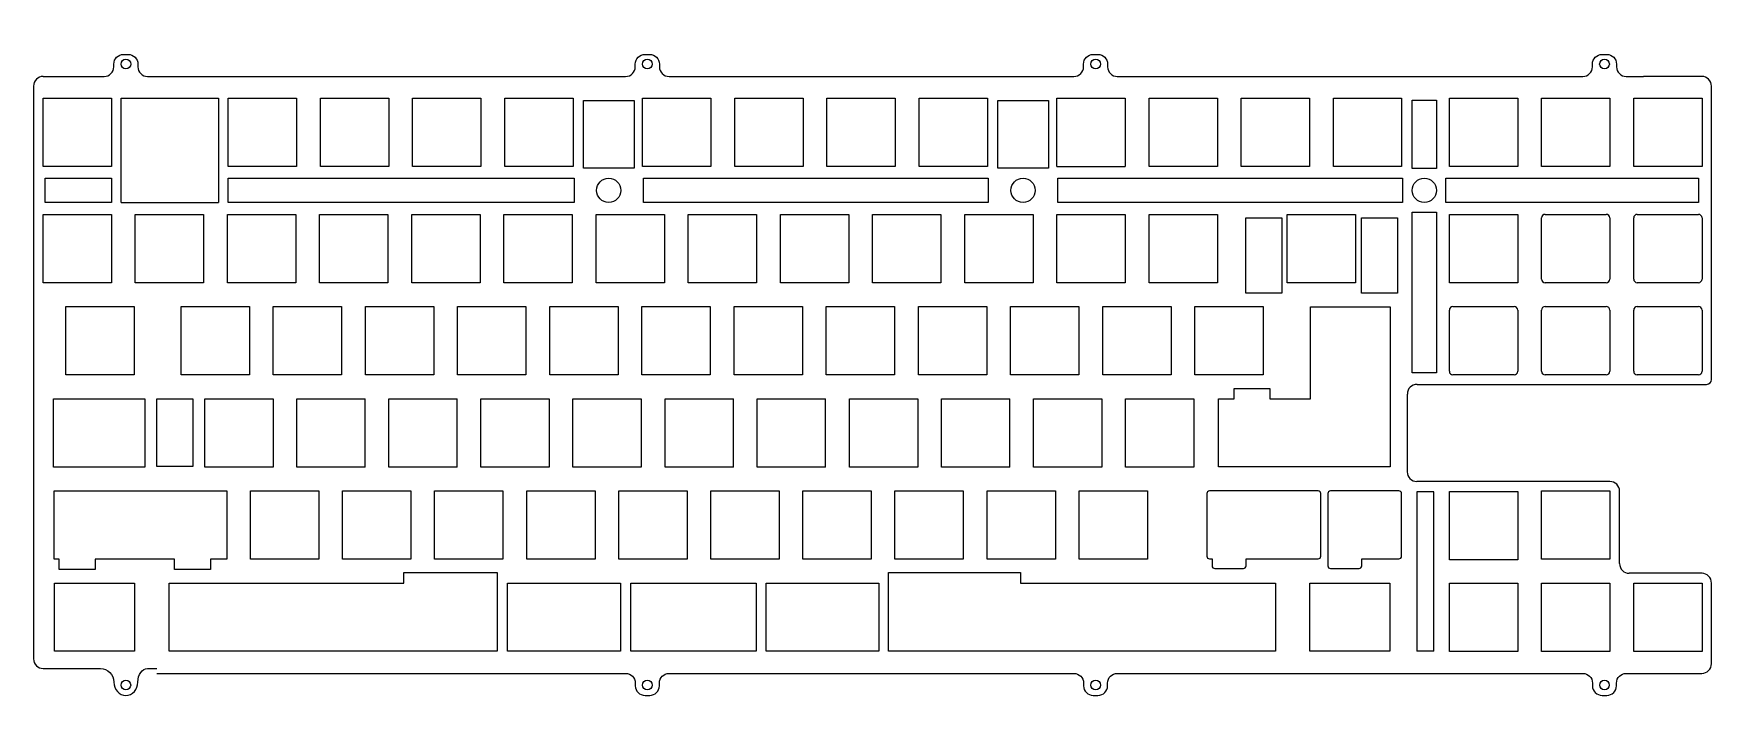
# Model space of a CAD drawing. Header units: millimetres. Extents: x -68 to 278, y 82 to 219.
import ezdxf

# ---------------------------------------------------------------- set-up
doc = ezdxf.new("R2010")
doc.units = ezdxf.units.MM
doc.header["$MEASUREMENT"] = 0
doc.layers.add('新定位板线框', color=7, linetype='Continuous', lineweight=0)

# ---------------------------------------------------------------- blocks, each defined once
blk = doc.blocks.new('Block_0')
at = {"layer": '新定位板线框', "color": 18, "lineweight": 25, "true_color": 0x000000}
for p, q in [((267.41, 210.11), (264.24, 210.11)), ((276.31, 210.11), (267.41, 210.11))]:
    blk.add_line(p, q, dxfattribs=at)
blk = doc.blocks.new('Block_2')
at = {"layer": '新定位板线框', "color": 18, "lineweight": 25, "true_color": 0x000000}
blk.add_line((-18, 210.11), (27.46, 210.11), dxfattribs=at)
for points, knots in [([(-66, 210.11), (-66, 210.11), (-60.77, 210.11), (-60.77, 210.11), (-59.67, 210.11), (-57.87, 210.11), (-56.77, 210.11), (-56.77, 210.11), (-53.44, 210.11), (-53.44, 210.11), (-52.34, 210.11), (-51.44, 211.01), (-51.44, 212.11), (-51.44, 212.11), (-51.44, 212.66), (-51.44, 212.66), (-51.44, 213.76), (-50.54, 214.66), (-49.44, 214.66), (-49.44, 214.66), (-48.47, 214.66), (-48.47, 214.66), (-47.37, 214.66), (-46.47, 213.76), (-46.47, 212.66), (-46.47, 212.66), (-46.47, 212.11), (-46.47, 212.11), (-46.47, 211.01), (-45.57, 210.11), (-44.47, 210.11), (-44.47, 210.11), (-25.54, 210.11), (-25.54, 210.11), (-24.44, 210.11), (-22.64, 210.11), (-21.54, 210.11), (-21.54, 210.11), (-18, 210.11), (-18, 210.11)], [0, 0, 0, 0, 1, 1, 1, 2, 2, 2, 3, 3, 3, 4, 4, 4, 5, 5, 5, 6, 6, 6, 7, 7, 7, 8, 8, 8, 9, 9, 9, 10, 10, 10, 11, 11, 11, 12, 12, 12, 13, 13, 13, 13]), ([(27.46, 210.11), (27.46, 210.11), (35.81, 210.11), (35.81, 210.11), (36.91, 210.11), (38.71, 210.11), (39.81, 210.11), (39.81, 210.11), (54.18, 210.11), (54.18, 210.11), (55.28, 210.11), (56.18, 211.01), (56.18, 212.11), (56.18, 212.11), (56.18, 212.66), (56.18, 212.66), (56.18, 213.76), (57.08, 214.66), (58.18, 214.66), (58.18, 214.66), (59.15, 214.66), (59.15, 214.66), (60.25, 214.66), (61.15, 213.76), (61.15, 212.66), (61.15, 212.66), (61.15, 212.11), (61.15, 212.11), (61.15, 211.01), (62.05, 210.11), (63.15, 210.11), (63.15, 210.11), (81.54, 210.11), (81.54, 210.11), (82.64, 210.11), (84.44, 210.11), (85.54, 210.11), (85.54, 210.11), (120.9, 210.11), (120.9, 210.11), (122, 210.11), (123.8, 210.11), (124.9, 210.11), (124.9, 210.11), (131.98, 210.11), (131.98, 210.11), (133.08, 210.11), (134.88, 210.11), (135.98, 210.11), (135.98, 210.11), (146.68, 210.11), (146.68, 210.11), (147.78, 210.11), (148.68, 211.01), (148.68, 212.11), (148.68, 212.11), (148.68, 212.66), (148.68, 212.66), (148.68, 213.76), (149.58, 214.66), (150.68, 214.66), (150.68, 214.66), (151.65, 214.66), (151.65, 214.66), (152.75, 214.66), (153.65, 213.76), (153.65, 212.66), (153.65, 212.66), (153.65, 212.11), (153.65, 212.11), (153.65, 211.01), (154.55, 210.11), (155.65, 210.11), (155.65, 210.11), (163.65, 210.11), (163.65, 210.11), (164.75, 210.11), (166.55, 210.11), (167.65, 210.11), (167.65, 210.11), (241.94, 210.11), (241.94, 210.11), (243.04, 210.11), (244.21, 210.11), (244.54, 210.11), (244.87, 210.11), (246.04, 210.11), (247.14, 210.11), (247.14, 210.11), (251.7, 210.11), (251.7, 210.11), (252.8, 210.11), (253.7, 211.01), (253.7, 212.11), (253.7, 212.11), (253.7, 212.66), (253.7, 212.66), (253.7, 213.76), (254.6, 214.66), (255.7, 214.66), (255.7, 214.66), (256.67, 214.66), (256.67, 214.66), (257.77, 214.66), (258.67, 213.76), (258.67, 212.66), (258.67, 212.66), (258.67, 212.11), (258.67, 212.11), (258.67, 211.01), (259.57, 210.11), (260.67, 210.11), (260.67, 210.11), (264.24, 210.11), (264.24, 210.11)], [0, 0, 0, 0, 1, 1, 1, 2, 2, 2, 3, 3, 3, 4, 4, 4, 5, 5, 5, 6, 6, 6, 7, 7, 7, 8, 8, 8, 9, 9, 9, 10, 10, 10, 11, 11, 11, 12, 12, 12, 13, 13, 13, 14, 14, 14, 15, 15, 15, 16, 16, 16, 17, 17, 17, 18, 18, 18, 19, 19, 19, 20, 20, 20, 21, 21, 21, 22, 22, 22, 23, 23, 23, 24, 24, 24, 25, 25, 25, 26, 26, 26, 27, 27, 27, 28, 28, 28, 29, 29, 29, 30, 30, 30, 31, 31, 31, 32, 32, 32, 33, 33, 33, 34, 34, 34, 35, 35, 35, 36, 36, 36, 37, 37, 37, 38, 38, 38, 38])]:
    blk.add_open_spline(points, degree=3, knots=knots, dxfattribs=at)
blk = doc.blocks.new('Block_1')
at = {"layer": '新定位板线框'}
blk.add_blockref('Block_2', (0, 0), dxfattribs=at)
blk = doc.blocks.new('Block_4')
at = {"layer": '新定位板线框', "color": 18, "lineweight": 25, "true_color": 0x000000}
blk.add_open_spline([(229.1, 86.96), (229.1, 86.96), (244.16, 86.96), (244.16, 86.96), (245.26, 86.96), (247.06, 86.96), (248.16, 86.96), (248.16, 86.96), (251.7, 86.96), (251.7, 86.96), (252.8, 86.96), (253.7, 86.06), (253.7, 84.96), (253.7, 84.96), (253.7, 84.41), (253.7, 84.41), (253.7, 83.31), (254.6, 82.41), (255.7, 82.41), (255.7, 82.41), (256.67, 82.41), (256.67, 82.41), (257.77, 82.41), (258.67, 83.31), (258.67, 84.41), (258.67, 84.41), (258.67, 84.96), (258.67, 84.96), (258.67, 86.06), (259.57, 86.96), (260.67, 86.96), (260.67, 86.96), (264.25, 86.96), (264.25, 86.96)], degree=3, knots=[0, 0, 0, 0, 1, 1, 1, 2, 2, 2, 3, 3, 3, 4, 4, 4, 5, 5, 5, 6, 6, 6, 7, 7, 7, 8, 8, 8, 9, 9, 9, 10, 10, 10, 11, 11, 11, 11], dxfattribs=at)
blk = doc.blocks.new('Block_3')
at = {"layer": '新定位板线框'}
blk.add_blockref('Block_4', (0, 0), dxfattribs=at)
blk = doc.blocks.new('Block_6')
at = {"layer": '新定位板线框', "color": 18, "lineweight": 25, "true_color": 0x000000}
blk.add_open_spline([(115.58, 86.96), (115.58, 86.96), (142.22, 86.96), (142.22, 86.96), (143.32, 86.96), (145.12, 86.96), (146.22, 86.96), (146.22, 86.96), (146.68, 86.96), (146.68, 86.96), (147.78, 86.96), (148.68, 86.06), (148.68, 84.96), (148.68, 84.96), (148.68, 84.41), (148.68, 84.41), (148.68, 83.31), (149.58, 82.41), (150.68, 82.41), (150.68, 82.41), (151.65, 82.41), (151.65, 82.41), (152.75, 82.41), (153.65, 83.31), (153.65, 84.41), (153.65, 84.41), (153.65, 84.96), (153.65, 84.96), (153.65, 86.06), (154.55, 86.96), (155.65, 86.96), (155.65, 86.96), (160.99, 86.96), (160.99, 86.96)], degree=3, knots=[0, 0, 0, 0, 1, 1, 1, 2, 2, 2, 3, 3, 3, 4, 4, 4, 5, 5, 5, 6, 6, 6, 7, 7, 7, 8, 8, 8, 9, 9, 9, 10, 10, 10, 11, 11, 11, 11], dxfattribs=at)
blk = doc.blocks.new('Block_5')
at = {"layer": '新定位板线框'}
blk.add_blockref('Block_6', (0, 0), dxfattribs=at)
blk = doc.blocks.new('Block_8')
at = {"layer": '新定位板线框', "color": 18, "lineweight": 25, "true_color": 0x000000}
blk.add_open_spline([(28.87, 86.96), (28.87, 86.96), (49.19, 86.96), (49.19, 86.96), (50.29, 86.96), (52.09, 86.96), (53.19, 86.96), (53.19, 86.96), (54.18, 86.96), (54.18, 86.96), (55.28, 86.96), (56.18, 86.06), (56.18, 84.96), (56.18, 84.96), (56.18, 84.41), (56.18, 84.41), (56.18, 83.31), (57.08, 82.41), (58.18, 82.41), (58.18, 82.41), (59.15, 82.41), (59.15, 82.41), (60.25, 82.41), (61.15, 83.31), (61.15, 84.41), (61.15, 84.41), (61.15, 84.96), (61.15, 84.96), (61.15, 86.06), (62.05, 86.96), (63.15, 86.96), (63.15, 86.96), (67.09, 86.96), (67.09, 86.96)], degree=3, knots=[0, 0, 0, 0, 1, 1, 1, 2, 2, 2, 3, 3, 3, 4, 4, 4, 5, 5, 5, 6, 6, 6, 7, 7, 7, 8, 8, 8, 9, 9, 9, 10, 10, 10, 11, 11, 11, 11], dxfattribs=at)
blk = doc.blocks.new('Block_7')
at = {"layer": '新定位板线框'}
blk.add_blockref('Block_8', (0, 0), dxfattribs=at)
blk = doc.blocks.new('Block_9')
at = {"layer": '新定位板线框', "color": 18, "lineweight": 25, "true_color": 0x000000}
for points, knots in [([(174.68, 110.6), (174.37, 110.6), (174.13, 110.84), (174.13, 111.15), (174.13, 111.15), (174.13, 124.05), (174.13, 124.05), (174.13, 124.35), (174.37, 124.6), (174.68, 124.6), (174.68, 124.6), (197.1, 124.6), (197.1, 124.6), (197.4, 124.6), (197.65, 124.35), (197.65, 124.05), (197.65, 124.05), (197.65, 111.15), (197.65, 111.15), (197.65, 110.84), (197.4, 110.6), (197.1, 110.6), (197.1, 110.6), (182.21, 110.6), (182.21, 110.6), (182.21, 110.6), (182.21, 109.15), (182.21, 109.15), (182.21, 108.84), (181.97, 108.6), (181.66, 108.6), (181.66, 108.6), (175.76, 108.6), (175.76, 108.6), (175.46, 108.6), (175.21, 108.84), (175.21, 109.15), (175.21, 109.15), (175.21, 110.6), (175.21, 110.6), (175.21, 110.6), (174.68, 110.6), (174.68, 110.6)], [0, 0, 0, 0, 1, 1, 1, 2, 2, 2, 3, 3, 3, 4, 4, 4, 5, 5, 5, 6, 6, 6, 7, 7, 7, 8, 8, 8, 9, 9, 9, 10, 10, 10, 11, 11, 11, 12, 12, 12, 13, 13, 13, 14, 14, 14, 14]), ([(206.09, 109.15), (206.09, 108.84), (205.84, 108.6), (205.54, 108.6), (205.54, 108.6), (199.64, 108.6), (199.64, 108.6), (199.34, 108.6), (199.09, 108.84), (199.09, 109.15), (199.09, 109.15), (199.09, 124.05), (199.09, 124.05), (199.09, 124.35), (199.34, 124.6), (199.64, 124.6), (199.64, 124.6), (213.77, 124.6), (213.77, 124.6), (214.07, 124.6), (214.32, 124.35), (214.32, 124.05), (214.32, 124.05), (214.32, 111.15), (214.32, 111.15), (214.32, 110.84), (214.07, 110.6), (213.77, 110.6), (213.77, 110.6), (206.09, 110.6), (206.09, 110.6), (206.09, 110.6), (206.09, 109.15), (206.09, 109.15)], [0, 0, 0, 0, 1, 1, 1, 2, 2, 2, 3, 3, 3, 4, 4, 4, 5, 5, 5, 6, 6, 6, 7, 7, 7, 8, 8, 8, 9, 9, 9, 10, 10, 10, 11, 11, 11, 11])]:
    blk.add_open_spline(points, degree=3, knots=knots, dxfattribs=at)

msp = doc.modelspace()

# ---------------------------------------------------------------- linework, layer by layer
at = {"layer": '新定位板线框', "color": 18, "lineweight": 25, "true_color": 0x000000}
for p, q in [((-68, 208.11), (-68, 89.96)), ((278.26, 147.59), (278.26, 208.11)), ((-66.05, 191.56), (-66.05, 205.66)), ((-66.05, 205.66), (-51.95, 205.66)), ((-51.95, 205.66), (-51.95, 191.56)), ((-49.95, 184.11), (-49.95, 205.66)), ((-49.95, 205.66), (-29.83, 205.66)), ((-29.83, 205.66), (-29.83, 184.11)), ((-27.83, 191.56), (-27.83, 205.66)), ((-27.83, 205.66), (-13.73, 205.66)), ((-13.73, 205.66), (-13.73, 191.56)), ((-8.81, 191.56), (-8.81, 205.66)), ((-8.81, 205.66), (5.29, 205.66)), ((5.29, 205.66), (5.29, 191.56)), ((10.21, 191.56), (10.21, 205.66)), ((10.21, 205.66), (24.31, 205.66)), ((24.31, 205.66), (24.31, 191.56)), ((29.23, 191.56), (29.23, 205.66)), ((29.23, 205.66), (43.33, 205.66)), ((43.33, 205.66), (43.33, 191.56)), ((45.48, 191.16), (45.48, 205.16)), ((45.48, 205.16), (55.92, 205.16)), ((55.92, 205.16), (55.92, 191.16)), ((57.67, 191.56), (57.67, 205.66)), ((57.67, 205.66), (71.77, 205.66)), ((71.77, 205.66), (71.77, 191.56)), ((76.69, 191.56), (76.69, 205.66)), ((76.69, 205.66), (90.79, 205.66)), ((90.79, 205.66), (90.79, 191.56)), ((95.71, 191.56), (95.71, 205.66)), ((95.71, 205.66), (109.81, 205.66)), ((109.81, 205.66), (109.81, 191.56)), ((114.73, 191.56), (114.73, 205.66)), ((114.73, 205.66), (128.83, 205.66)), ((128.83, 205.66), (128.83, 191.56)), ((130.98, 191.16), (130.98, 205.16)), ((130.98, 205.16), (141.42, 205.16)), ((141.42, 205.16), (141.42, 191.16)), ((143.17, 191.56), (143.17, 205.66)), ((143.17, 205.66), (157.27, 205.66)), ((157.27, 205.66), (157.27, 191.56)), ((162.19, 191.56), (162.19, 205.66)), ((162.19, 205.66), (176.29, 205.66)), ((176.29, 205.66), (176.29, 191.56)), ((181.21, 191.56), (181.21, 205.66)), ((181.21, 205.66), (195.31, 205.66)), ((195.31, 205.66), (195.31, 191.56)), ((200.23, 205.66), (214.33, 205.66)), ((200.23, 191.56), (200.23, 205.66)), ((214.33, 205.66), (214.33, 191.56)), ((216.5, 191.11), (216.5, 205.21)), ((216.5, 205.21), (221.5, 205.21)), ((221.5, 205.21), (221.5, 191.11)), ((224.17, 205.65), (238.27, 205.65)), ((224.17, 191.55), (224.17, 205.65)), ((238.27, 205.65), (238.27, 191.55)), ((243.19, 191.56), (243.19, 205.66)), ((243.19, 205.66), (257.29, 205.66)), ((257.29, 205.66), (257.29, 191.56)), ((262.21, 191.55), (262.21, 205.65)), ((262.21, 205.65), (276.31, 205.65)), ((276.31, 205.65), (276.31, 191.55)), ((-51.95, 191.56), (-66.05, 191.56)), ((-13.73, 191.56), (-27.83, 191.56)), ((5.29, 191.56), (-8.81, 191.56)), ((24.31, 191.56), (10.21, 191.56)), ((43.33, 191.56), (29.23, 191.56)), ((55.92, 191.16), (45.48, 191.16)), ((71.77, 191.56), (57.67, 191.56)), ((90.79, 191.56), (76.69, 191.56)), ((109.81, 191.56), (95.71, 191.56)), ((128.83, 191.56), (114.73, 191.56)), ((141.42, 191.16), (130.98, 191.16)), ((143.17, 191.56), (157.27, 191.56)), ((176.29, 191.56), (162.19, 191.56)), ((195.31, 191.56), (181.21, 191.56)), ((214.33, 191.56), (200.23, 191.56)), ((221.5, 191.11), (216.5, 191.11)), ((238.27, 191.55), (224.17, 191.55)), ((257.29, 191.56), (243.19, 191.56)), ((276.31, 191.55), (262.21, 191.55)), ((-65.6, 184.11), (-65.6, 189.11)), ((-65.6, 189.11), (-51.95, 189.11)), ((-51.95, 189.11), (-51.95, 184.11)), ((-27.83, 189.11), (43.53, 189.11)), ((-27.83, 184.11), (-27.83, 189.11)), ((43.53, 189.11), (43.53, 184.11)), ((57.87, 184.11), (57.87, 189.11)), ((57.87, 189.11), (129.03, 189.11)), ((129.03, 189.11), (129.03, 184.11)), ((143.37, 189.11), (214.53, 189.11)), ((143.37, 184.11), (143.37, 189.11)), ((214.53, 189.11), (214.53, 184.11)), ((223.47, 184.11), (223.47, 189.11)), ((223.47, 189.11), (275.61, 189.11)), ((275.61, 189.11), (275.61, 184.11)), ((-51.95, 184.11), (-65.6, 184.11)), ((-49.95, 184.11), (-29.83, 184.11)), ((43.53, 184.11), (-27.83, 184.11)), ((129.03, 184.11), (57.87, 184.11)), ((214.53, 184.11), (143.37, 184.11)), ((275.61, 184.11), (223.47, 184.11)), ((-66.05, 181.66), (-51.95, 181.66)), ((-66.05, 167.56), (-66.05, 181.66)), ((-51.95, 181.66), (-51.95, 167.56)), ((-47.03, 167.56), (-47.03, 181.66)), ((-47.03, 181.66), (-32.93, 181.66)), ((-32.93, 181.66), (-32.93, 167.56)), ((-28.01, 181.66), (-13.91, 181.66)), ((-28.01, 167.56), (-28.01, 181.66)), ((-13.91, 181.66), (-13.91, 167.56)), ((-8.99, 167.56), (-8.99, 181.66)), ((-8.99, 181.66), (5.11, 181.66)), ((5.11, 181.66), (5.11, 167.56)), ((10.03, 167.56), (10.03, 181.66)), ((10.03, 181.66), (24.13, 181.66)), ((24.13, 181.66), (24.13, 167.56)), ((29.05, 181.66), (43.15, 181.66)), ((29.05, 167.56), (29.05, 181.66)), ((43.15, 181.66), (43.15, 167.56)), ((48.07, 167.56), (48.07, 181.66)), ((48.07, 181.66), (62.17, 181.66)), ((62.17, 181.66), (62.17, 167.56)), ((67.09, 167.56), (67.09, 181.66)), ((67.09, 181.66), (81.19, 181.66)), ((81.19, 181.66), (81.19, 167.56)), ((86.11, 167.56), (86.11, 181.66)), ((86.11, 181.66), (100.21, 181.66)), ((100.21, 181.66), (100.21, 167.56)), ((105.13, 167.56), (105.13, 181.66)), ((105.13, 181.66), (119.23, 181.66)), ((119.23, 181.66), (119.23, 167.56)), ((124.15, 167.56), (124.15, 181.66)), ((124.15, 181.66), (138.25, 181.66)), ((138.25, 181.66), (138.25, 167.56)), ((143.17, 181.66), (157.27, 181.66)), ((143.17, 167.56), (143.17, 181.66)), ((157.27, 181.66), (157.27, 167.56)), ((162.19, 167.56), (162.19, 181.66)), ((162.19, 181.66), (176.29, 181.66)), ((176.29, 181.66), (176.29, 167.56)), ((182.18, 180.92), (189.58, 180.92)), ((182.18, 165.42), (182.18, 180.92)), ((189.58, 180.92), (189.58, 165.42)), ((190.73, 167.56), (190.73, 181.66)), ((190.73, 181.66), (204.83, 181.66)), ((204.83, 181.66), (204.83, 167.56)), ((206.06, 165.42), (206.06, 180.92)), ((206.06, 180.92), (213.46, 180.92)), ((213.46, 180.92), (213.46, 165.42)), ((216.5, 182.09), (221.5, 182.09)), ((216.5, 148.97), (216.5, 182.09)), ((221.5, 182.09), (221.5, 148.97)), ((224.17, 167.56), (224.17, 181.66)), ((224.17, 181.66), (238.27, 181.66)), ((238.27, 181.66), (238.27, 167.56)), ((243.19, 168.31), (243.19, 180.91)), ((243.94, 181.66), (256.54, 181.66)), ((257.29, 180.91), (257.29, 168.31)), ((262.21, 168.31), (262.21, 180.91)), ((262.96, 181.66), (275.56, 181.66)), ((276.31, 180.91), (276.31, 168.31)), ((-51.95, 167.56), (-66.05, 167.56)), ((-32.93, 167.56), (-47.03, 167.56)), ((-13.91, 167.56), (-28.01, 167.56)), ((5.11, 167.56), (-8.99, 167.56)), ((24.13, 167.56), (10.03, 167.56)), ((43.15, 167.56), (29.05, 167.56)), ((62.17, 167.56), (48.07, 167.56)), ((81.19, 167.56), (67.09, 167.56)), ((100.21, 167.56), (86.11, 167.56)), ((119.23, 167.56), (105.13, 167.56)), ((138.25, 167.56), (124.15, 167.56)), ((157.27, 167.56), (143.17, 167.56)), ((176.29, 167.56), (162.19, 167.56)), ((204.83, 167.56), (190.73, 167.56)), ((238.27, 167.56), (224.17, 167.56)), ((256.54, 167.56), (243.94, 167.56)), ((275.56, 167.56), (262.96, 167.56)), ((189.58, 165.42), (182.18, 165.42)), ((213.46, 165.42), (206.06, 165.42)), ((-61.32, 148.54), (-61.32, 162.64)), ((-61.32, 162.64), (-47.22, 162.64)), ((-47.22, 162.64), (-47.22, 148.54)), ((-37.57, 162.64), (-23.47, 162.64)), ((-37.57, 148.54), (-37.57, 162.64)), ((-23.47, 162.64), (-23.47, 148.54)), ((-18.55, 148.54), (-18.55, 162.64)), ((-18.55, 162.64), (-4.45, 162.64)), ((-4.45, 162.64), (-4.45, 148.54)), ((0.47, 148.54), (0.47, 162.64)), ((0.47, 162.64), (14.57, 162.64)), ((14.57, 162.64), (14.57, 148.54)), ((19.49, 162.64), (33.59, 162.64)), ((19.49, 148.54), (19.49, 162.64)), ((33.59, 162.64), (33.59, 148.54)), ((38.51, 148.54), (38.51, 162.64)), ((38.51, 162.64), (52.61, 162.64)), ((52.61, 162.64), (52.61, 148.54)), ((57.53, 162.64), (71.63, 162.64)), ((57.53, 148.54), (57.53, 162.64)), ((71.63, 162.64), (71.63, 148.54)), ((76.55, 148.54), (76.55, 162.64)), ((76.55, 162.64), (90.65, 162.64)), ((90.65, 162.64), (90.65, 148.54)), ((95.57, 148.54), (95.57, 162.64)), ((95.57, 162.64), (109.67, 162.64)), ((109.67, 162.64), (109.67, 148.54)), ((114.59, 148.54), (114.59, 162.64)), ((114.59, 162.64), (128.69, 162.64)), ((128.69, 162.64), (128.69, 148.54)), ((133.61, 162.64), (147.71, 162.64)), ((133.61, 148.54), (133.61, 162.64)), ((147.71, 162.64), (147.71, 148.54)), ((152.63, 148.54), (152.63, 162.64)), ((152.63, 162.64), (166.73, 162.64)), ((166.73, 162.64), (166.73, 148.54)), ((171.65, 148.54), (171.65, 162.64)), ((171.65, 162.64), (185.75, 162.64)), ((185.75, 162.64), (185.75, 148.54)), ((195.51, 162.59), (211.93, 162.59)), ((195.51, 143.57), (195.51, 162.59)), ((211.93, 162.59), (211.93, 129.57)), ((224.17, 149.29), (224.17, 161.89)), ((224.92, 162.64), (237.52, 162.64)), ((238.27, 161.89), (238.27, 149.29)), ((243.19, 149.29), (243.19, 161.89)), ((243.94, 162.64), (256.54, 162.64)), ((257.29, 161.89), (257.29, 149.29)), ((262.21, 149.29), (262.21, 161.89)), ((262.96, 162.64), (275.56, 162.64)), ((276.31, 161.89), (276.31, 149.29)), ((221.5, 148.97), (216.5, 148.97)), ((-47.22, 148.54), (-61.32, 148.54)), ((-23.47, 148.54), (-37.57, 148.54)), ((-4.45, 148.54), (-18.55, 148.54)), ((14.57, 148.54), (0.47, 148.54)), ((33.59, 148.54), (19.49, 148.54)), ((52.61, 148.54), (38.51, 148.54)), ((71.63, 148.54), (57.53, 148.54)), ((90.65, 148.54), (76.55, 148.54)), ((109.67, 148.54), (95.57, 148.54)), ((128.69, 148.54), (114.59, 148.54)), ((147.71, 148.54), (133.61, 148.54)), ((166.73, 148.54), (152.63, 148.54)), ((185.75, 148.54), (171.65, 148.54)), ((179.73, 143.57), (179.73, 145.76)), ((179.73, 145.76), (187.13, 145.76)), ((187.13, 145.76), (187.13, 143.57)), ((217.5, 146.59), (277.26, 146.59)), ((237.52, 148.54), (224.92, 148.54)), ((256.54, 148.54), (243.94, 148.54)), ((275.56, 148.54), (262.96, 148.54)), ((-63.89, 129.52), (-63.89, 143.62)), ((-63.89, 143.62), (-45.03, 143.62)), ((-45.03, 143.62), (-45.03, 129.52)), ((-42.58, 143.62), (-35.14, 143.62)), ((-42.58, 129.62), (-42.58, 143.62)), ((-35.14, 143.62), (-35.14, 129.62)), ((-32.68, 129.52), (-32.68, 143.62)), ((-32.68, 143.62), (-18.58, 143.62)), ((-18.58, 143.62), (-18.58, 129.52)), ((-13.68, 129.52), (-13.68, 143.62)), ((-13.68, 143.62), (0.42, 143.62)), ((0.42, 129.52), (0.42, 143.62)), ((5.32, 129.52), (5.32, 143.62)), ((5.32, 143.62), (19.42, 143.62)), ((19.42, 129.52), (19.42, 143.62)), ((24.32, 143.62), (38.42, 143.62)), ((24.32, 129.52), (24.32, 143.62)), ((38.42, 143.62), (38.42, 129.52)), ((43.32, 143.62), (57.42, 143.62)), ((43.32, 129.52), (43.32, 143.62)), ((57.42, 143.62), (57.42, 129.52)), ((62.32, 129.52), (62.32, 143.62)), ((62.32, 143.62), (76.42, 143.62)), ((76.42, 129.52), (76.42, 143.62)), ((81.34, 129.52), (81.34, 143.62)), ((81.34, 143.62), (95.44, 143.62)), ((95.44, 129.52), (95.44, 143.62)), ((100.36, 143.62), (114.46, 143.62)), ((100.36, 129.52), (100.36, 143.62)), ((114.46, 143.62), (114.46, 129.52)), ((119.36, 129.52), (119.36, 143.62)), ((119.36, 143.62), (133.46, 143.62)), ((133.46, 129.52), (133.46, 143.62)), ((138.36, 129.52), (138.36, 143.62)), ((138.36, 143.62), (152.46, 143.62)), ((152.46, 143.62), (152.46, 129.52)), ((157.36, 143.62), (171.46, 143.62)), ((157.36, 129.52), (157.36, 143.62)), ((171.46, 143.62), (171.46, 129.52)), ((176.5, 129.57), (176.5, 143.57)), ((176.5, 143.57), (179.73, 143.57)), ((187.13, 143.57), (195.51, 143.57)), ((215.46, 144.59), (215.46, 128.55)), ((-45.03, 129.52), (-63.89, 129.52)), ((-35.14, 129.62), (-42.58, 129.62)), ((-18.58, 129.52), (-32.68, 129.52)), ((0.42, 129.52), (-13.68, 129.52)), ((19.42, 129.52), (5.32, 129.52)), ((38.42, 129.52), (24.32, 129.52)), ((57.42, 129.52), (43.32, 129.52)), ((76.42, 129.52), (62.32, 129.52)), ((95.44, 129.52), (81.34, 129.52)), ((114.46, 129.52), (100.36, 129.52)), ((133.46, 129.52), (119.36, 129.52)), ((152.46, 129.52), (138.36, 129.52)), ((171.46, 129.52), (157.36, 129.52)), ((211.93, 129.57), (176.5, 129.57)), ((257.3, 126.55), (217.46, 126.55)), ((-63.76, 110.5), (-63.76, 124.6)), ((-63.76, 124.6), (-28.13, 124.6)), ((-28.13, 124.6), (-28.13, 110.5)), ((-23.23, 124.6), (-9.13, 124.6)), ((-23.23, 110.5), (-23.23, 124.6)), ((-9.13, 124.6), (-9.13, 110.5)), ((-4.23, 110.5), (-4.23, 124.6)), ((-4.23, 124.6), (9.87, 124.6)), ((9.87, 124.6), (9.87, 110.5)), ((14.77, 110.5), (14.77, 124.6)), ((14.77, 124.6), (28.87, 124.6)), ((28.87, 124.6), (28.87, 110.5)), ((33.77, 110.5), (33.77, 124.6)), ((33.77, 124.6), (47.87, 124.6)), ((47.87, 124.6), (47.87, 110.5)), ((52.77, 110.5), (52.77, 124.6)), ((52.77, 124.6), (66.87, 124.6)), ((66.87, 124.6), (66.87, 110.5)), ((71.77, 124.6), (85.87, 124.6)), ((71.77, 110.5), (71.77, 124.6)), ((85.87, 124.6), (85.87, 110.5)), ((90.77, 124.6), (104.87, 124.6)), ((90.77, 110.5), (90.77, 124.6)), ((104.87, 124.6), (104.87, 110.5)), ((109.77, 110.5), (109.77, 124.6)), ((109.77, 124.6), (123.87, 124.6)), ((123.87, 124.6), (123.87, 110.5)), ((128.77, 110.5), (128.77, 124.6)), ((128.77, 124.6), (142.87, 124.6)), ((142.87, 124.6), (142.87, 110.5)), ((147.77, 124.6), (161.87, 124.6)), ((147.77, 110.5), (147.77, 124.6)), ((161.87, 124.6), (161.87, 110.5)), ((224.18, 110.38), (224.18, 124.48)), ((224.18, 124.48), (238.28, 124.48)), ((238.28, 124.48), (238.28, 110.38)), ((243.2, 124.6), (257.3, 124.6)), ((243.2, 110.5), (243.2, 124.6)), ((257.3, 124.6), (257.3, 110.5)), ((259.3, 109.6), (259.3, 124.55)), ((-62.7, 110.5), (-63.76, 110.5)), ((-62.7, 108.36), (-62.7, 110.5)), ((-55.3, 108.36), (-62.7, 108.36)), ((-38.9, 110.5), (-55.3, 110.5)), ((-55.3, 110.5), (-55.3, 108.36)), ((-38.9, 108.36), (-38.9, 110.5)), ((-31.5, 108.36), (-38.9, 108.36)), ((-28.13, 110.5), (-31.5, 110.5)), ((-31.5, 110.5), (-31.5, 108.36)), ((-9.13, 110.5), (-23.23, 110.5)), ((9.87, 110.5), (-4.23, 110.5)), ((8.44, 105.55), (8.44, 107.74)), ((8.44, 107.74), (27.65, 107.74)), ((28.87, 110.5), (14.77, 110.5)), ((27.65, 107.74), (27.65, 91.55)), ((47.87, 110.5), (33.77, 110.5)), ((66.87, 110.5), (52.77, 110.5)), ((85.87, 110.5), (71.77, 110.5)), ((104.87, 110.5), (90.77, 110.5)), ((108.45, 91.55), (108.45, 107.74)), ((108.45, 107.74), (135.66, 107.74)), ((123.87, 110.5), (109.77, 110.5)), ((142.87, 110.5), (128.77, 110.5)), ((135.66, 107.74), (135.66, 105.55)), ((161.87, 110.5), (147.77, 110.5)), ((238.28, 110.38), (224.18, 110.38)), ((257.3, 110.5), (243.2, 110.5)), ((276.32, 107.6), (261.3, 107.6)), ((-63.67, 105.55), (-47.14, 105.55)), ((-63.67, 91.55), (-63.67, 105.55)), ((-47.14, 105.55), (-47.14, 91.55)), ((-40.04, 91.55), (-40.04, 105.55)), ((-40.04, 105.55), (8.44, 105.55)), ((29.8, 105.55), (53.11, 105.55)), ((29.8, 91.55), (29.8, 105.55)), ((53.11, 105.55), (53.11, 91.55)), ((55.26, 105.54), (81.15, 105.55)), ((55.26, 91.54), (55.26, 105.54)), ((81.15, 105.55), (81.15, 91.55)), ((83.15, 91.55), (83.15, 105.55)), ((83.15, 105.55), (106.45, 105.55)), ((106.45, 105.55), (106.45, 91.55)), ((135.66, 105.55), (188.31, 105.55)), ((188.31, 105.55), (188.31, 91.55)), ((195.39, 91.55), (195.39, 105.55)), ((195.39, 105.55), (211.92, 105.55)), ((211.92, 105.55), (211.92, 91.55)), ((224.18, 91.5), (224.18, 105.6)), ((224.18, 105.6), (238.28, 105.6)), ((238.28, 105.6), (238.28, 91.5)), ((243.2, 105.6), (257.3, 105.6)), ((243.2, 91.5), (243.2, 105.6)), ((257.3, 105.6), (257.3, 91.5)), ((262.22, 91.5), (262.22, 105.6)), ((262.22, 105.6), (276.32, 105.6)), ((276.32, 105.6), (276.32, 91.5)), ((278.26, 88.96), (278.26, 105.6)), ((-47.14, 91.55), (-63.67, 91.55)), ((27.65, 91.55), (-40.04, 91.55)), ((53.11, 91.55), (29.8, 91.55)), ((81.15, 91.55), (55.26, 91.54)), ((106.45, 91.55), (83.15, 91.55)), ((188.31, 91.55), (108.45, 91.55)), ((211.92, 91.55), (195.39, 91.55)), ((220.98, 91.55), (217.46, 91.55)), ((238.28, 91.5), (224.18, 91.5)), ((257.3, 91.5), (243.2, 91.5)), ((276.32, 91.5), (262.22, 91.5)), ((-42.58, 86.96), (28.87, 86.96)), ((67.09, 86.96), (115.58, 86.96)), ((160.99, 86.96), (229.1, 86.96)), ((264.25, 86.96), (276.26, 86.96))]:
    msp.add_line(p, q, dxfattribs=at)
for points in [[(59.67, 218.96)], [(220.98, 91.55), (220.98, 124.43), (217.46, 124.43), (217.46, 91.55)], [(-42.25, 90.62)]]:
    msp.add_lwpolyline(points, dxfattribs=at)
for centre, radius in [((-48.95, 212.66), 1), ((58.67, 212.66), 1), ((151.17, 212.66), 1), ((256.19, 212.66), 1), ((50.7, 186.61), 2.5), ((136.2, 186.61), 2.5), ((219, 186.61), 2.5), ((-48.95, 84.56), 0.991), ((58.67, 84.56), 0.991), ((151.17, 84.56), 0.991), ((256.19, 84.56), 0.991)]:
    msp.add_circle(centre, radius, dxfattribs=at)
for points, knots in [([(-66, 210.11), (-67.11, 210.11), (-68, 209.21), (-68, 208.11), (-68, 208.11), (-68, 208.11), (-68, 208.11)], [0, 0, 0, 0, 1, 1, 1, 2, 2, 2, 2]), ([(243.94, 181.66), (243.52, 181.66), (243.19, 181.32), (243.19, 180.91), (243.19, 180.91), (243.19, 180.91), (243.19, 180.91)], [0, 0, 0, 0, 1, 1, 1, 2, 2, 2, 2]), ([(262.96, 181.66), (262.54, 181.66), (262.21, 181.32), (262.21, 180.91), (262.21, 180.91), (262.21, 180.91), (262.21, 180.91)], [0, 0, 0, 0, 1, 1, 1, 2, 2, 2, 2]), ([(-68, 89.96), (-68, 88.85), (-67.11, 87.96), (-66, 87.96), (-66, 87.96), (-66, 87.96), (-66, 87.96)], [0, 0, 0, 0, 1, 1, 1, 2, 2, 2, 2]), ([(-66, 87.96), (-66, 87.96), (-59.99, 87.96), (-59.99, 87.96), (-58.34, 87.96), (-55.74, 87.96), (-54.22, 87.96), (-52.69, 87.96), (-51.44, 86.71), (-51.44, 85.18), (-51.44, 83.66), (-50.32, 82.41), (-48.95, 82.41), (-47.58, 82.41), (-46.47, 83.66), (-46.47, 85.18), (-46.47, 86.71), (-45.59, 87.96), (-44.52, 87.96), (-43.45, 87.96), (-42.58, 87.96), (-42.58, 87.96)], [0, 0, 0, 0, 1, 1, 1, 2, 2, 2, 3, 3, 3, 4, 4, 4, 5, 5, 5, 6, 6, 6, 7, 7, 7, 7]), ([(276.26, 86.96), (277.36, 86.96), (278.26, 87.85), (278.26, 88.96), (278.26, 88.96), (278.26, 88.96), (278.26, 88.96)], [0, 0, 0, 0, 1, 1, 1, 2, 2, 2, 2])]:
    msp.add_open_spline(points, degree=3, knots=knots, dxfattribs=at)
for points in [[(278.26, 208.11), (278.26, 209.21), (277.36, 210.11), (276.26, 210.11)], [(257.29, 180.91), (257.29, 181.32), (256.95, 181.66), (256.54, 181.66)], [(276.31, 180.91), (276.31, 181.32), (275.97, 181.66), (275.56, 181.66)], [(243.19, 168.31), (243.19, 167.89), (243.52, 167.56), (243.94, 167.56)], [(256.54, 167.56), (256.95, 167.56), (257.29, 167.89), (257.29, 168.31)], [(262.21, 168.31), (262.21, 167.89), (262.54, 167.56), (262.96, 167.56)], [(275.56, 167.56), (275.97, 167.56), (276.31, 167.89), (276.31, 168.31)], [(224.92, 162.64), (224.5, 162.64), (224.17, 162.3), (224.17, 161.89)], [(238.27, 161.89), (238.27, 162.3), (237.93, 162.64), (237.52, 162.64)], [(243.94, 162.64), (243.52, 162.64), (243.19, 162.3), (243.19, 161.89)], [(257.29, 161.89), (257.29, 162.3), (256.95, 162.64), (256.54, 162.64)], [(262.96, 162.64), (262.54, 162.64), (262.21, 162.3), (262.21, 161.89)], [(276.31, 161.89), (276.31, 162.3), (275.97, 162.64), (275.56, 162.64)], [(224.17, 149.29), (224.17, 148.87), (224.5, 148.54), (224.92, 148.54)], [(237.52, 148.54), (237.93, 148.54), (238.27, 148.87), (238.27, 149.29)], [(243.19, 149.29), (243.19, 148.87), (243.52, 148.54), (243.94, 148.54)], [(256.54, 148.54), (256.95, 148.54), (257.29, 148.87), (257.29, 149.29)], [(262.21, 149.29), (262.21, 148.87), (262.54, 148.54), (262.96, 148.54)], [(275.56, 148.54), (275.97, 148.54), (276.31, 148.87), (276.31, 149.29)], [(217.5, 146.59), (216.39, 146.59), (215.5, 145.69), (215.5, 144.59)], [(277.26, 146.59), (277.81, 146.59), (278.26, 147.04), (278.26, 147.59)], [(215.46, 128.55), (215.46, 127.44), (216.35, 126.55), (217.46, 126.55)], [(259.3, 124.55), (259.3, 125.65), (258.4, 126.55), (257.3, 126.55)], [(259.3, 109.6), (259.3, 108.49), (260.19, 107.6), (261.3, 107.6)], [(278.26, 105.6), (278.26, 106.7), (277.36, 107.6), (276.26, 107.6)]]:
    msp.add_open_spline(points, degree=3, dxfattribs=at)

# ---------------------------------------------------------------- block references
at = {"layer": '新定位板线框'}
for name in ['Block_1', 'Block_0', 'Block_9', 'Block_7', 'Block_5', 'Block_3']:
    msp.add_blockref(name, (0, 0), dxfattribs=at)

doc.saveas('drawing.dxf')
